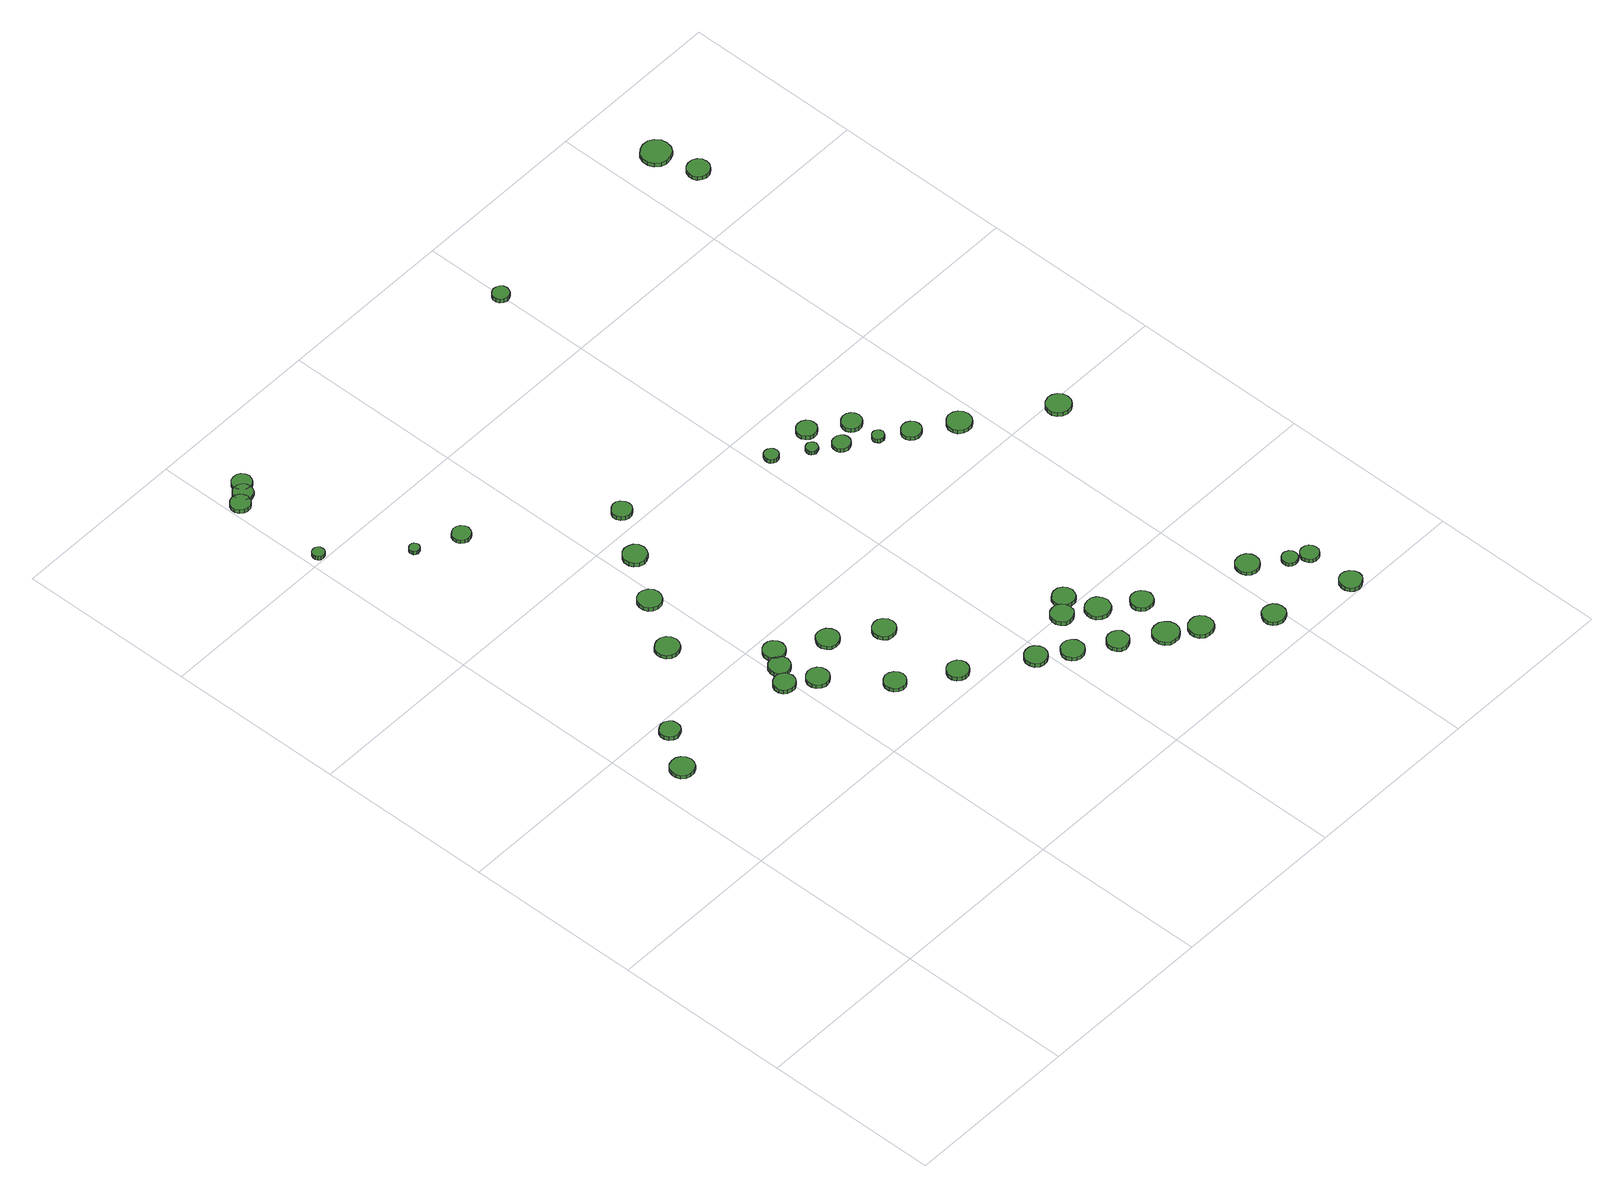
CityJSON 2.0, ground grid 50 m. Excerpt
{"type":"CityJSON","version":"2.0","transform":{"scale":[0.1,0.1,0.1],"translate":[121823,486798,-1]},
"CityObjects":{
"tree1":{"type":"SolitaryVegetationObject","attributes":{"function":"something"},"geometry":[{"type":"MultiSurface","lod":"1","boundaries":[[[0,1,2,3,4,5,6,7,8,9,10,11,12,13,14]],[[15,16,17,18,19,20,21,22,23,24,25,26,27,28,29]],[[0,29,28,1]],[[1,28,27,2]],[[2,27,26,3]],[[3,26,25,4]],[[4,25,24,5]],[[5,24,23,6]],[[6,23,22,7]],[[7,22,21,8]],[[8,21,20,9]],[[9,20,19,10]],[[10,19,18,11]],[[11,18,17,12]],[[12,17,16,13]],[[13,16,15,14]],[[14,15,29,0]]]}]},
"tree2":{"type":"SolitaryVegetationObject","attributes":{"function":"something"},"geometry":[{"type":"MultiSurface","lod":"1","boundaries":[[[30,31,32,33,34,35,36,37,38,39,40,41,42,43,44]],[[45,46,47,48,49,50,51,52,53,54,55,56,57,58,59]],[[30,59,58,31]],[[31,58,57,32]],[[32,57,56,33]],[[33,56,55,34]],[[34,55,54,35]],[[35,54,53,36]],[[36,53,52,37]],[[37,52,51,38]],[[38,51,50,39]],[[39,50,49,40]],[[40,49,48,41]],[[41,48,47,42]],[[42,47,46,43]],[[43,46,45,44]],[[44,45,59,30]]]}]},
"tree3":{"type":"SolitaryVegetationObject","attributes":{"function":"something"},"geometry":[{"type":"MultiSurface","lod":"1","boundaries":[[[60,61,62,63,64,65,66,67,68,69,70,71,72,73,74]],[[75,76,77,78,79,80,81,82,83,84,85,86,87,88,89]],[[60,89,88,61]],[[61,88,87,62]],[[62,87,86,63]],[[63,86,85,64]],[[64,85,84,65]],[[65,84,83,66]],[[66,83,82,67]],[[67,82,81,68]],[[68,81,80,69]],[[69,80,79,70]],[[70,79,78,71]],[[71,78,77,72]],[[72,77,76,73]],[[73,76,75,74]],[[74,75,89,60]]]}]},
"tree4":{"type":"SolitaryVegetationObject","attributes":{"function":"something"},"geometry":[{"type":"MultiSurface","lod":"1","boundaries":[[[90,91,92,93,94,95,96,97,98,99,100,101,102,103,104]],[[105,106,107,108,109,110,111,112,113,114,115,116,117,118,119]],[[90,119,118,91]],[[91,118,117,92]],[[92,117,116,93]],[[93,116,115,94]],[[94,115,114,95]],[[95,114,113,96]],[[96,113,112,97]],[[97,112,111,98]],[[98,111,110,99]],[[99,110,109,100]],[[100,109,108,101]],[[101,108,107,102]],[[102,107,106,103]],[[103,106,105,104]],[[104,105,119,90]]]}]},
"tree5":{"type":"SolitaryVegetationObject","attributes":{"function":"something"},"geometry":[{"type":"MultiSurface","lod":"1","boundaries":[[[120,121,122,123,124,125,126,127,128,129,130,131,132,133,134]],[[135,136,137,138,139,140,141,142,143,144,145,146,147,148,149]],[[120,149,148,121]],[[121,148,147,122]],[[122,147,146,123]],[[123,146,145,124]],[[124,145,144,125]],[[125,144,143,126]],[[126,143,142,127]],[[127,142,141,128]],[[128,141,140,129]],[[129,140,139,130]],[[130,139,138,131]],[[131,138,137,132]],[[132,137,136,133]],[[133,136,135,134]],[[134,135,149,120]]]}]},
"tree6":{"type":"SolitaryVegetationObject","attributes":{"function":"something"},"geometry":[{"type":"MultiSurface","lod":"1","boundaries":[[[150,151,152,153,154,155,156,157,158,159,160,161,162,163,164]],[[165,166,167,168,169,170,171,172,173,174,175,176,177,178,179]],[[150,179,178,151]],[[151,178,177,152]],[[152,177,176,153]],[[153,176,175,154]],[[154,175,174,155]],[[155,174,173,156]],[[156,173,172,157]],[[157,172,171,158]],[[158,171,170,159]],[[159,170,169,160]],[[160,169,168,161]],[[161,168,167,162]],[[162,167,166,163]],[[163,166,165,164]],[[164,165,179,150]]]}]},
"tree7":{"type":"SolitaryVegetationObject","attributes":{"function":"something"},"geometry":[{"type":"MultiSurface","lod":"1","boundaries":[[[180,181,182,183,184,185,186,187,188,189,190,191,192,193,194]],[[195,196,197,198,199,200,201,202,203,204,205,206,207,208,209]],[[180,209,208,181]],[[181,208,207,182]],[[182,207,206,183]],[[183,206,205,184]],[[184,205,204,185]],[[185,204,203,186]],[[186,203,202,187]],[[187,202,201,188]],[[188,201,200,189]],[[189,200,199,190]],[[190,199,198,191]],[[191,198,197,192]],[[192,197,196,193]],[[193,196,195,194]],[[194,195,209,180]]]}]},
"tree8":{"type":"SolitaryVegetationObject","attributes":{"function":"something"},"geometry":[{"type":"MultiSurface","lod":"1","boundaries":[[[210,211,212,213,214,215,216,217,218,219,220,221,222,223,224]],[[225,226,227,228,229,230,231,232,233,234,235,236,237,238,239]],[[210,239,238,211]],[[211,238,237,212]],[[212,237,236,213]],[[213,236,235,214]],[[214,235,234,215]],[[215,234,233,216]],[[216,233,232,217]],[[217,232,231,218]],[[218,231,230,219]],[[219,230,229,220]],[[220,229,228,221]],[[221,228,227,222]],[[222,227,226,223]],[[223,226,225,224]],[[224,225,239,210]]]}]},
"tree9":{"type":"SolitaryVegetationObject","attributes":{"function":"something"},"geometry":[{"type":"MultiSurface","lod":"1","boundaries":[[[240,241,242,243,244,245,246,247,248,249,250,251,252,253,254]],[[255,256,257,258,259,260,261,262,263,264,265,266,267,268,269]],[[240,269,268,241]],[[241,268,267,242]],[[242,267,266,243]],[[243,266,265,244]],[[244,265,264,245]],[[245,264,263,246]],[[246,263,262,247]],[[247,262,261,248]],[[248,261,260,249]],[[249,260,259,250]],[[250,259,258,251]],[[251,258,257,252]],[[252,257,256,253]],[[253,256,255,254]],[[254,255,269,240]]]}]},
"tree10":{"type":"SolitaryVegetationObject","attributes":{"function":"something"},"geometry":[{"type":"MultiSurface","lod":"1","boundaries":[[[270,271,272,273,274,275,276,277,278,279,280,281,282,283,284]],[[285,286,287,288,289,290,291,292,293,294,295,296,297,298,299]],[[270,299,298,271]],[[271,298,297,272]],[[272,297,296,273]],[[273,296,295,274]],[[274,295,294,275]],[[275,294,293,276]],[[276,293,292,277]],[[277,292,291,278]],[[278,291,290,279]],[[279,290,289,280]],[[280,289,288,281]],[[281,288,287,282]],[[282,287,286,283]],[[283,286,285,284]],[[284,285,299,270]]]}]},
"tree11":{"type":"SolitaryVegetationObject","attributes":{"function":"something"},"geometry":[{"type":"MultiSurface","lod":"1","boundaries":[[[300,301,302,303,304,305,306,307,308,309,310,311,312,313,314]],[[315,316,317,318,319,320,321,322,323,324,325,326,327,328,329]],[[300,329,328,301]],[[301,328,327,302]],[[302,327,326,303]],[[303,326,325,304]],[[304,325,324,305]],[[305,324,323,306]],[[306,323,322,307]],[[307,322,321,308]],[[308,321,320,309]],[[309,320,319,310]],[[310,319,318,311]],[[311,318,317,312]],[[312,317,316,313]],[[313,316,315,314]],[[314,315,329,300]]]}]},
"tree12":{"type":"SolitaryVegetationObject","attributes":{"function":"something"},"geometry":[{"type":"MultiSurface","lod":"1","boundaries":[[[330,331,332,333,334,335,336,337,338,339,340,341,342,343,344]],[[345,346,347,348,349,350,351,352,353,354,355,356,357,358,359]],[[330,359,358,331]],[[331,358,357,332]],[[332,357,356,333]],[[333,356,355,334]],[[334,355,354,335]],[[335,354,353,336]],[[336,353,352,337]],[[337,352,351,338]],[[338,351,350,339]],[[339,350,349,340]],[[340,349,348,341]],[[341,348,347,342]],[[342,347,346,343]],[[343,346,345,344]],[[344,345,359,330]]]}]},
"tree13":{"type":"SolitaryVegetationObject","attributes":{"function":"something"},"geometry":[{"type":"MultiSurface","lod":"1","boundaries":[[[360,361,362,363,364,365,366,367,368,369,370,371,372,373,374]],[[375,376,377,378,379,380,381,382,383,384,385,386,387,388,389]],[[360,389,388,361]],[[361,388,387,362]],[[362,387,386,363]],[[363,386,385,364]],[[364,385,384,365]],[[365,384,383,366]],[[366,383,382,367]],[[367,382,381,368]],[[368,381,380,369]],[[369,380,379,370]],[[370,379,378,371]],[[371,378,377,372]],[[372,377,376,373]],[[373,376,375,374]],[[374,375,389,360]]]}]},
"tree14":{"type":"SolitaryVegetationObject","attributes":{"function":"something"},"geometry":[{"type":"MultiSurface","lod":"1","boundaries":[[[390,391,392,393,394,395,396,397,398,399,400,401,402,403,404]],[[405,406,407,408,409,410,411,412,413,414,415,416,417,418,419]],[[390,419,418,391]],[[391,418,417,392]],[[392,417,416,393]],[[393,416,415,394]],[[394,415,414,395]],[[395,414,413,396]],[[396,413,412,397]],[[397,412,411,398]],[[398,411,410,399]],[[399,410,409,400]],[[400,409,408,401]],[[401,408,407,402]],[[402,407,406,403]],[[403,406,405,404]],[[404,405,419,390]]]}]},
"tree15":{"type":"SolitaryVegetationObject","attributes":{"function":"something"},"geometry":[{"type":"MultiSurface","lod":"1","boundaries":[[[420,421,422,423,424,425,426,427,428,429,430,431,432,433,434]],[[435,436,437,438,439,440,441,442,443,444,445,446,447,448,449]],[[420,449,448,421]],[[421,448,447,422]],[[422,447,446,423]],[[423,446,445,424]],[[424,445,444,425]],[[425,444,443,426]],[[426,443,442,427]],[[427,442,441,428]],[[428,441,440,429]],[[429,440,439,430]],[[430,439,438,431]],[[431,438,437,432]],[[432,437,436,433]],[[433,436,435,434]],[[434,435,449,420]]]}]},
"tree16":{"type":"SolitaryVegetationObject","attributes":{"function":"something"},"geometry":[{"type":"MultiSurface","lod":"1","boundaries":[[[450,451,452,453,454,455,456,457,458,459,460,461,462,463,464]],[[465,466,467,468,469,470,471,472,473,474,475,476,477,478,479]],[[450,479,478,451]],[[451,478,477,452]],[[452,477,476,453]],[[453,476,475,454]],[[454,475,474,455]],[[455,474,473,456]],[[456,473,472,457]],[[457,472,471,458]],[[458,471,470,459]],[[459,470,469,460]],[[460,469,468,461]],[[461,468,467,462]],[[462,467,466,463]],[[463,466,465,464]],[[464,465,479,450]]]}]},
"tree17":{"type":"SolitaryVegetationObject","attributes":{"function":"something"},"geometry":[{"type":"MultiSurface","lod":"1","boundaries":[[[480,481,482,483,484,485,486,487,488,489,490,491,492,493,494]],[[495,496,497,498,499,500,501,502,503,504,505,506,507,508,509]],[[480,509,508,481]],[[481,508,507,482]],[[482,507,506,483]],[[483,506,505,484]],[[484,505,504,485]],[[485,504,503,486]],[[486,503,502,487]],[[487,502,501,488]],[[488,501,500,489]],[[489,500,499,490]],[[490,499,498,491]],[[491,498,497,492]],[[492,497,496,493]],[[493,496,495,494]],[[494,495,509,480]]]}]},
"tree18":{"type":"SolitaryVegetationObject","attributes":{"function":"something"},"geometry":[{"type":"MultiSurface","lod":"1","boundaries":[[[510,511,512,513,514,515,516,517,518,519,520,521,522,523,524]],[[525,526,527,528,529,530,531,532,533,534,535,536,537,538,539]],[[510,539,538,511]],[[511,538,537,512]],[[512,537,536,513]],[[513,536,535,514]],[[514,535,534,515]],[[515,534,533,516]],[[516,533,532,517]],[[517,532,531,518]],[[518,531,530,519]],[[519,530,529,520]],[[520,529,528,521]],[[521,528,527,522]],[[522,527,526,523]],[[523,526,525,524]],[[524,525,539,510]]]}]},
"tree19":{"type":"SolitaryVegetationObject","attributes":{"function":"something"},"geometry":[{"type":"MultiSurface","lod":"1","boundaries":[[[540,541,542,543,544,545,546,547,548,549,550,551,552,553,554]],[[555,556,557,558,559,560,561,562,563,564,565,566,567,568,569]],[[540,569,568,541]],[[541,568,567,542]],[[542,567,566,543]],[[543,566,565,544]],[[544,565,564,545]],[[545,564,563,546]],[[546,563,562,547]],[[547,562,561,548]],[[548,561,560,549]],[[549,560,559,550]],[[550,559,558,551]],[[551,558,557,552]],[[552,557,556,553]],[[553,556,555,554]],[[554,555,569,540]]]}]},
"tree20":{"type":"SolitaryVegetationObject","attributes":{"function":"something"},"geometry":[{"type":"MultiSurface","lod":"1","boundaries":[[[570,571,572,573,574,575,576,577,578,579,580,581,582,583,584]],[[585,586,587,588,589,590,591,592,593,594,595,596,597,598,599]],[[570,599,598,571]],[[571,598,597,572]],[[572,597,596,573]],[[573,596,595,574]],[[574,595,594,575]],[[575,594,593,576]],[[576,593,592,577]],[[577,592,591,578]],[[578,591,590,579]],[[579,590,589,580]],[[580,589,588,581]],[[581,588,587,582]],[[582,587,586,583]],[[583,586,585,584]],[[584,585,599,570]]]}]},
"tree21":{"type":"SolitaryVegetationObject","attributes":{"function":"something"},"geometry":[{"type":"MultiSurface","lod":"1","boundaries":[[[600,601,602,603,604,605,606,607,608,609,610,611,612,613,614]],[[615,616,617,618,619,620,621,622,623,624,625,626,627,628,629]],[[600,629,628,601]],[[601,628,627,602]],[[602,627,626,603]],[[603,626,625,604]],[[604,625,624,605]],[[605,624,623,606]],[[606,623,622,607]],[[607,622,621,608]],[[608,621,620,609]],[[609,620,619,610]],[[610,619,618,611]],[[611,618,617,612]],[[612,617,616,613]],[[613,616,615,614]],[[614,615,629,600]]]}]},
"tree22":{"type":"SolitaryVegetationObject","attributes":{"function":"something"},"geometry":[{"type":"MultiSurface","lod":"1","boundaries":[[[630,631,632,633,634,635,636,637,638,639,640,641,642,643,644]],[[645,646,647,648,649,650,651,652,653,654,655,656,657,658,659]],[[630,659,658,631]],[[631,658,657,632]],[[632,657,656,633]],[[633,656,655,634]],[[634,655,654,635]],[[635,654,653,636]],[[636,653,652,637]],[[637,652,651,638]],[[638,651,650,639]],[[639,650,649,640]],[[640,649,648,641]],[[641,648,647,642]],[[642,647,646,643]],[[643,646,645,644]],[[644,645,659,630]]]}]},
"tree23":{"type":"SolitaryVegetationObject","attributes":{"function":"something"},"geometry":[{"type":"MultiSurface","lod":"1","boundaries":[[[660,661,662,663,664,665,666,667,668,669,670,671,672,673,674]],[[675,676,677,678,679,680,681,682,683,684,685,686,687,688,689]],[[660,689,688,661]],[[661,688,687,662]],[[662,687,686,663]],[[663,686,685,664]],[[664,685,684,665]],[[665,684,683,666]],[[666,683,682,667]],[[667,682,681,668]],[[668,681,680,669]],[[669,680,679,670]],[[670,679,678,671]],[[671,678,677,672]],[[672,677,676,673]],[[673,676,675,674]],[[674,675,689,660]]]}]},
"tree24":{"type":"SolitaryVegetationObject","attributes":{"function":"something"},"geometry":[{"type":"MultiSurface","lod":"1","boundaries":[[[690,691,692,693,694,695,696,697,698,699,700,701,702,703,704]],[[705,706,707,708,709,710,711,712,713,714,715,716,717,718,719]],[[690,719,718,691]],[[691,718,717,692]],[[692,717,716,693]],[[693,716,715,694]],[[694,715,714,695]],[[695,714,713,696]],[[696,713,712,697]],[[697,712,711,698]],[[698,711,710,699]],[[699,710,709,700]],[[700,709,708,701]],[[701,708,707,702]],[[702,707,706,703]],[[703,706,705,704]],[[704,705,719,690]]]}]},
"tree25":{"type":"SolitaryVegetationObject","attributes":{"function":"something"},"geometry":[{"type":"MultiSurface","lod":"1","boundaries":[[[720,721,722,723,724,725,726,727,728,729,730,731,732,733,734]],[[735,736,737,738,739,740,741,742,743,744,745,746,747,748,749]],[[720,749,748,721]],[[721,748,747,722]],[[722,747,746,723]],[[723,746,745,724]],[[724,745,744,725]],[[725,744,743,726]],[[726,743,742,727]],[[727,742,741,728]],[[728,741,740,729]],[[729,740,739,730]],[[730,739,738,731]],[[731,738,737,732]],[[732,737,736,733]],[[733,736,735,734]],[[734,735,749,720]]]}]},
"tree26":{"type":"SolitaryVegetationObject","attributes":{"function":"something"},"geometry":[{"type":"MultiSurface","lod":"1","boundaries":[[[750,751,752,753,754,755,756,757,758,759,760,761,762,763,764]],[[765,766,767,768,769,770,771,772,773,774,775,776,777,778,779]],[[750,779,778,751]],[[751,778,777,752]],[[752,777,776,753]],[[753,776,775,754]],[[754,775,774,755]],[[755,774,773,756]],[[756,773,772,757]],[[757,772,771,758]],[[758,771,770,759]],[[759,770,769,760]],[[760,769,768,761]],[[761,768,767,762]],[[762,767,766,763]],[[763,766,765,764]],[[764,765,779,750]]]}]},
"tree27":{"type":"SolitaryVegetationObject","attributes":{"function":"something"},"geometry":[{"type":"MultiSurface","lod":"1","boundaries":[[[780,781,782,783,784,785,786,787,788,789,790,791,792,793,794]],[[795,796,797,798,799,800,801,802,803,804,805,806,807,808,809]],[[780,809,808,781]],[[781,808,807,782]],[[782,807,806,783]],[[783,806,805,784]],[[784,805,804,785]],[[785,804,803,786]],[[786,803,802,787]],[[787,802,801,788]],[[788,801,800,789]],[[789,800,799,790]],[[790,799,798,791]],[[791,798,797,792]],[[792,797,796,793]],[[793,796,795,794]],[[794,795,809,780]]]}]},
"tree28":{"type":"SolitaryVegetationObject","attributes":{"function":"something"},"geometry":[{"type":"MultiSurface","lod":"1","boundaries":[[[810,811,812,813,814,815,816,817,818,819,820,821,822,823,824]],[[825,826,827,828,829,830,831,832,833,834,835,836,837,838,839]],[[810,839,838,811]],[[811,838,837,812]],[[812,837,836,813]],[[813,836,835,814]],[[814,835,834,815]],[[815,834,833,816]],[[816,833,832,817]],[[817,832,831,818]],[[818,831,830,819]],[[819,830,829,820]],[[820,829,828,821]],[[821,828,827,822]],[[822,827,826,823]],[[823,826,825,824]],[[824,825,839,810]]]}]},
"tree29":{"type":"SolitaryVegetationObject","attributes":{"function":"something"},"geometry":[{"type":"MultiSurface","lod":"1","boundaries":[[[840,841,842,843,844,845,846,847,848,849,850,851,852,853,854]],[[855,856,857,858,859,860,861,862,863,864,865,866,867,868,869]],[[840,869,868,841]],[[841,868,867,842]],[[842,867,866,843]],[[843,866,865,844]],[[844,865,864,845]],[[845,864,863,846]],[[846,863,862,847]],[[847,862,861,848]],[[848,861,860,849]],[[849,860,859,850]],[[850,859,858,851]],[[851,858,857,852]],[[852,857,856,853]],[[853,856,855,854]],[[854,855,869,840]]]}]},
"tree30":{"type":"SolitaryVegetationObject","attributes":{"function":"something"},"geometry":[{"type":"MultiSurface","lod":"1","boundaries":[[[870,871,872,873,874,875,876,877,878,879,880,881,882,883,884]],[[885,886,887,888,889,890,891,892,893,894,895,896,897,898,899]],[[870,899,898,871]],[[871,898,897,872]],[[872,897,896,873]],[[873,896,895,874]],[[874,895,894,875]],[[875,894,893,876]],[[876,893,892,877]],[[877,892,891,878]],[[878,891,890,879]],[[879,890,889,880]],[[880,889,888,881]],[[881,888,887,882]],[[882,887,886,883]],[[883,886,885,884]],[[884,885,899,870]]]}]},
"tree31":{"type":"SolitaryVegetationObject","attributes":{"function":"something"},"geometry":[{"type":"MultiSurface","lod":"1","boundaries":[[[900,901,902,903,904,905,906,907,908,909,910,911,912,913,914]],[[915,916,917,918,919,920,921,922,923,924,925,926,927,928,929]],[[900,929,928,901]],[[901,928,927,902]],[[902,927,926,903]],[[903,926,925,904]],[[904,925,924,905]],[[905,924,923,906]],[[906,923,922,907]],[[907,922,921,908]],[[908,921,920,909]],[[909,920,919,910]],[[910,919,918,911]],[[911,918,917,912]],[[912,917,916,913]],[[913,916,915,914]],[[914,915,929,900]]]}]},
"tree32":{"type":"SolitaryVegetationObject","attributes":{"function":"something"},"geometry":[{"type":"MultiSurface","lod":"1","boundaries":[[[930,931,932,933,934,935,936,937,938,939,940,941,942,943,944]],[[945,946,947,948,949,950,951,952,953,954,955,956,957,958,959]],[[930,959,958,931]],[[931,958,957,932]],[[932,957,956,933]],[[933,956,955,934]],[[934,955,954,935]],[[935,954,953,936]],[[936,953,952,937]],[[937,952,951,938]],[[938,951,950,939]],[[939,950,949,940]],[[940,949,948,941]],[[941,948,947,942]],[[942,947,946,943]],[[943,946,945,944]],[[944,945,959,930]]]}]},
"tree33":{"type":"SolitaryVegetationObject","attributes":{"function":"something"},"geometry":[{"type":"MultiSurface","lod":"1","boundaries":[[[960,961,962,963,964,965,966,967,968,969,970,971,972,973,974]],[[975,976,977,978,979,980,981,982,983,984,985,986,987,988,989]],[[960,989,988,961]],[[961,988,987,962]],[[962,987,986,963]],[[963,986,985,964]],[[964,985,984,965]],[[965,984,983,966]],[[966,983,982,967]],[[967,982,981,968]],[[968,981,980,969]],[[969,980,979,970]],[[970,979,978,971]],[[971,978,977,972]],[[972,977,976,973]],[[973,976,975,974]],[[974,975,989,960]]]}]},
"tree34":{"type":"SolitaryVegetationObject","attributes":{"function":"something"},"geometry":[{"type":"MultiSurface","lod":"1","boundaries":[[[990,991,992,993,994,995,996,997,998,999,1000,1001,1002,1003,1004]],[[1005,1006,1007,1008,1009,1010,1011,1012,1013,1014,1015,1016,1017,1018,1019]],[[990,1019,1018,991]],[[991,1018,1017,992]],[[992,1017,1016,993]],[[993,1016,1015,994]],[[994,1015,1014,995]],[[995,1014,1013,996]],[[996,1013,1012,997]],[[997,1012,1011,998]],[[998,1011,1010,999]],[[999,1010,1009,1000]],[[1000,1009,1008,1001]],[[1001,1008,1007,1002]],[[1002,1007,1006,1003]],[[1003,1006,1005,1004]],[[1004,1005,1019,990]]]}]},
"tree35":{"type":"SolitaryVegetationObject","attributes":{"function":"something"},"geometry":[{"type":"MultiSurface","lod":"1","boundaries":[[[1020,1021,1022,1023,1024,1025,1026,1027,1028,1029,1030,1031,1032,1033,1034]],[[1035,1036,1037,1038,1039,1040,1041,1042,1043,1044,1045,1046,1047,1048,1049]],[[1020,1049,1048,1021]],[[1021,1048,1047,1022]],[[1022,1047,1046,1023]],[[1023,1046,1045,1024]],[[1024,1045,1044,1025]],[[1025,1044,1043,1026]],[[1026,1043,1042,1027]],[[1027,1042,1041,1028]],[[1028,1041,1040,1029]],[[1029,1040,1039,1030]],[[1030,1039,1038,1031]],[[1031,1038,1037,1032]],[[1032,1037,1036,1033]],[[1033,1036,1035,1034]],[[1034,1035,1049,1020]]]}]},
"tree36":{"type":"SolitaryVegetationObject","attributes":{"function":"something"},"geometry":[{"type":"MultiSurface","lod":"1","boundaries":[[[1050,1051,1052,1053,1054,1055,1056,1057,1058,1059,1060,1061,1062,1063,1064]],[[1065,1066,1067,1068,1069,1070,1071,1072,1073,1074,1075,1076,1077,1078,1079]],[[1050,1079,1078,1051]],[[1051,1078,1077,1052]],[[1052,1077,1076,1053]],[[1053,1076,1075,1054]],[[1054,1075,1074,1055]],[[1055,1074,1073,1056]],[[1056,1073,1072,1057]],[[1057,1072,1071,1058]],[[1058,1071,1070,1059]],[[1059,1070,1069,1060]],[[1060,1069,1068,1061]],[[1061,1068,1067,1062]],[[1062,1067,1066,1063]],[[1063,1066,1065,1064]],[[1064,1065,1079,1050]]]}]},
"tree37":{"type":"SolitaryVegetationObject","attributes":{"function":"something"},"geometry":[{"type":"MultiSurface","lod":"1","boundaries":[[[1080,1081,1082,1083,1084,1085,1086,1087,1088,1089,1090,1091,1092,1093,1094]],[[1095,1096,1097,1098,1099,1100,1101,1102,1103,1104,1105,1106,1107,1108,1109]],[[1080,1109,1108,1081]],[[1081,1108,1107,1082]],[[1082,1107,1106,1083]],[[1083,1106,1105,1084]],[[1084,1105,1104,1085]],[[1085,1104,1103,1086]],[[1086,1103,1102,1087]],[[1087,1102,1101,1088]],[[1088,1101,1100,1089]],[[1089,1100,1099,1090]],[[1090,1099,1098,1091]],[[1091,1098,1097,1092]],[[1092,1097,1096,1093]],[[1093,1096,1095,1094]],[[1094,1095,1109,1080]]]}]},
"tree38":{"type":"SolitaryVegetationObject","attributes":{"function":"something"},"geometry":[{"type":"MultiSurface","lod":"1","boundaries":[[[1110,1111,1112,1113,1114,1115,1116,1117,1118,1119,1120,1121,1122,1123,1124]],[[1125,1126,1127,1128,1129,1130,1131,1132,1133,1134,1135,1136,1137,1138,1139]],[[1110,1139,1138,1111]],[[1111,1138,1137,1112]],[[1112,1137,1136,1113]],[[1113,1136,1135,1114]],[[1114,1135,1134,1115]],[[1115,1134,1133,1116]],[[1116,1133,1132,1117]],[[1117,1132,1131,1118]],[[1118,1131,1130,1119]],[[1119,1130,1129,1120]],[[1120,1129,1128,1121]],[[1121,1128,1127,1122]],[[1122,1127,1126,1123]],[[1123,1126,1125,1124]],[[1124,1125,1139,1110]]]}]},
"tree39":{"type":"SolitaryVegetationObject","attributes":{"function":"something"},"geometry":[{"type":"MultiSurface","lod":"1","boundaries":[[[1140,1141,1142,1143,1144,1145,1146,1147,1148,1149,1150,1151,1152,1153,1154]],[[1155,1156,1157,1158,1159,1160,1161,1162,1163,1164,1165,1166,1167,1168,1169]],[[1140,1169,1168,1141]],[[1141,1168,1167,1142]],[[1142,1167,1166,1143]],[[1143,1166,1165,1144]],[[1144,1165,1164,1145]],[[1145,1164,1163,1146]],[[1146,1163,1162,1147]],[[1147,1162,1161,1148]],[[1148,1161,1160,1149]],[[1149,1160,1159,1150]],[[1150,1159,1158,1151]],[[1151,1158,1157,1152]],[[1152,1157,1156,1153]],[[1153,1156,1155,1154]],[[1154,1155,1169,1140]]]}]},
"tree40":{"type":"SolitaryVegetationObject","attributes":{"function":"something"},"geometry":[{"type":"MultiSurface","lod":"1","boundaries":[[[1170,1171,1172,1173,1174,1175,1176,1177,1178,1179,1180,1181,1182,1183,1184]],[[1185,1186,1187,1188,1189,1190,1191,1192,1193,1194,1195,1196,1197,1198,1199]],[[1170,1199,1198,1171]],[[1171,1198,1197,1172]],[[1172,1197,1196,1173]],[[1173,1196,1195,1174]],[[1174,1195,1194,1175]],[[1175,1194,1193,1176]],[[1176,1193,1192,1177]],[[1177,1192,1191,1178]],[[1178,1191,1190,1179]],[[1179,1190,1189,1180]],[[1180,1189,1188,1181]],[[1181,1188,1187,1182]],[[1182,1187,1186,1183]],[[1183,1186,1185,1184]],[[1184,1185,1199,1170]]]}]},
"tree41":{"type":"SolitaryVegetationObject","attributes":{"function":"something"},"geometry":[{"type":"MultiSurface","lod":"1","boundaries":[[[1200,1201,1202,1203,1204,1205,1206,1207,1208,1209,1210,1211,1212,1213,1214]],[[1215,1216,1217,1218,1219,1220,1221,1222,1223,1224,1225,1226,1227,1228,1229]],[[1200,1229,1228,1201]],[[1201,1228,1227,1202]],[[1202,1227,1226,1203]],[[1203,1226,1225,1204]],[[1204,1225,1224,1205]],[[1205,1224,1223,1206]],[[1206,1223,1222,1207]],[[1207,1222,1221,1208]],[[1208,1221,1220,1209]],[[1209,1220,1219,1210]],[[1210,1219,1218,1211]],[[1211,1218,1217,1212]],[[1212,1217,1216,1213]],[[1213,1216,1215,1214]],[[1214,1215,1229,1200]]]}]},
"tree42":{"type":"SolitaryVegetationObject","attributes":{"function":"something"},"geometry":[{"type":"MultiSurface","lod":"1","boundaries":[[[1230,1231,1232,1233,1234,1235,1236,1237,1238,1239,1240,1241,1242,1243,1244]],[[1245,1246,1247,1248,1249,1250,1251,1252,1253,1254,1255,1256,1257,1258,1259]],[[1230,1259,1258,1231]],[[1231,1258,1257,1232]],[[1232,1257,1256,1233]],[[1233,1256,1255,1234]],[[1234,1255,1254,1235]],[[1235,1254,1253,1236]],[[1236,1253,1252,1237]],[[1237,1252,1251,1238]],[[1238,1251,1250,1239]],[[1239,1250,1249,1240]],[[1240,1249,1248,1241]],[[1241,1248,1247,1242]],[[1242,1247,1246,1243]],[[1243,1246,1245,1244]],[[1244,1245,1259,1230]]]}]},
"tree43":{"type":"SolitaryVegetationObject","attributes":{"function":"something"},"geometry":[{"type":"MultiSurface","lod":"1","boundaries":[[[1260,1261,1262,1263,1264,1265,1266,1267,1268,1269,1270,1271,1272,1273,1274]],[[1275,1276,1277,1278,1279,1280,1281,1282,1283,1284,1285,1286,1287,1288,1289]],[[1260,1289,1288,1261]],[[1261,1288,1287,1262]],[[1262,1287,1286,1263]],[[1263,1286,1285,1264]],[[1264,1285,1284,1265]],[[1265,1284,1283,1266]],[[1266,1283,1282,1267]],[[1267,1282,1281,1268]],[[1268,1281,1280,1269]],[[1269,1280,1279,1270]],[[1270,1279,1278,1271]],[[1271,1278,1277,1272]],[[1272,1277,1276,1273]],[[1273,1276,1275,1274]],[[1274,1275,1289,1260]]]}]},
"tree44":{"type":"SolitaryVegetationObject","attributes":{"function":"something"},"geometry":[{"type":"MultiSurface","lod":"1","boundaries":[[[1290,1291,1292,1293,1294,1295,1296,1297,1298,1299,1300,1301,1302,1303,1304]],[[1305,1306,1307,1308,1309,1310,1311,1312,1313,1314,1315,1316,1317,1318,1319]],[[1290,1319,1318,1291]],[[1291,1318,1317,1292]],[[1292,1317,1316,1293]],[[1293,1316,1315,1294]],[[1294,1315,1314,1295]],[[1295,1314,1313,1296]],[[1296,1313,1312,1297]],[[1297,1312,1311,1298]],[[1298,1311,1310,1299]],[[1299,1310,1309,1300]],[[1300,1309,1308,1301]],[[1301,1308,1307,1302]],[[1302,1307,1306,1303]],[[1303,1306,1305,1304]],[[1304,1305,1319,1290]]]}]},
"tree45":{"type":"SolitaryVegetationObject","attributes":{"function":"something"},"geometry":[{"type":"MultiSurface","lod":"1","boundaries":[[[1320,1321,1322,1323,1324,1325,1326,1327,1328,1329,1330,1331,1332,1333,1334]],[[1335,1336,1337,1338,1339,1340,1341,1342,1343,1344,1345,1346,1347,1348,1349]],[[1320,1349,1348,1321]],[[1321,1348,1347,1322]],[[1322,1347,1346,1323]],[[1323,1346,1345,1324]],[[1324,1345,1344,1325]],[[1325,1344,1343,1326]],[[1326,1343,1342,1327]],[[1327,1342,1341,1328]],[[1328,1341,1340,1329]],[[1329,1340,1339,1330]],[[1330,1339,1338,1331]],[[1331,1338,1337,1332]],[[1332,1337,1336,1333]],[[1333,1336,1335,1334]],[[1334,1335,1349,1320]]]}]},
"tree46":{"type":"SolitaryVegetationObject","attributes":{"function":"something"},"geometry":[{"type":"MultiSurface","lod":"1","boundaries":[[[1350,1351,1352,1353,1354,1355,1356,1357,1358,1359,1360,1361,1362,1363,1364]],[[1365,1366,1367,1368,1369,1370,1371,1372,1373,1374,1375,1376,1377,1378,1379]],[[1350,1379,1378,1351]],[[1351,1378,1377,1352]],[[1352,1377,1376,1353]],[[1353,1376,1375,1354]],[[1354,1375,1374,1355]],[[1355,1374,1373,1356]],[[1356,1373,1372,1357]],[[1357,1372,1371,1358]],[[1358,1371,1370,1359]],[[1359,1370,1369,1360]],[[1360,1369,1368,1361]],[[1361,1368,1367,1362]],[[1362,1367,1366,1363]],[[1363,1366,1365,1364]],[[1364,1365,1379,1350]]]}]}
},
"vertices":[
[134,855,20],[131,868,20],[123,879,20],[111,886,20],[97,887,20],[84,883,20],[74,874,20],[69,862,20],[69,848,20],[74,835,20],[84,826,20],[97,822,20],[111,823,20],[123,830,20],[131,841,20],[131,841,8],[123,830,8],[111,823,8],[97,822,8],[84,826,8],[74,835,8],[69,848,8],[69,862,8],[74,874,8],[84,883,8],[97,887,8],[111,886,8],[123,879,8],[131,868,8],[134,855,8],
[202,962,20],[200,974,20],[193,983,20],[183,989,20],[172,990,20],[161,986,20],[152,979,20],[147,968,20],[147,956,20],[152,946,20],[161,938,20],[172,934,20],[183,936,20],[193,941,20],[200,951,20],[200,951,8],[193,941,8],[183,936,8],[172,934,8],[161,938,8],[152,946,8],[147,956,8],[147,968,8],[152,979,8],[161,986,8],[172,990,8],[183,989,8],[193,983,8],[200,974,8],[202,962,8],
[51,2018,24],[50,2025,24],[46,2031,24],[40,2034,24],[33,2035,24],[26,2033,24],[21,2028,24],[18,2021,24],[18,2014,24],[21,2008,24],[26,2003,24],[33,2001,24],[40,2002,24],[46,2005,24],[50,2011,24],[50,2011,12],[46,2005,12],[40,2002,12],[33,2001,12],[26,2003,12],[21,2008,12],[18,2014,12],[18,2021,12],[21,2028,12],[26,2033,12],[33,2035,12],[40,2034,12],[46,2031,12],[50,2025,12],[51,2018,12],
[57,2275,26],[54,2286,26],[48,2295,26],[38,2301,26],[26,2302,26],[16,2299,26],[7,2291,26],[2,2281,26],[2,2269,26],[7,2259,26],[16,2251,26],[26,2248,26],[38,2249,26],[48,2255,26],[54,2264,26],[54,2264,14],[48,2255,14],[38,2249,14],[26,2248,14],[16,2251,14],[7,2259,14],[2,2269,14],[2,2281,14],[7,2291,14],[16,2299,14],[26,2302,14],[38,2301,14],[48,2295,14],[54,2286,14],[57,2275,14],
[413,1154,21],[410,1168,21],[402,1179,21],[390,1186,21],[377,1187,21],[364,1183,21],[353,1174,21],[348,1161,21],[348,1148,21],[353,1135,21],[364,1126,21],[377,1122,21],[390,1123,21],[402,1130,21],[410,1141,21],[410,1141,9],[402,1130,9],[390,1123,9],[377,1122,9],[364,1126,9],[353,1135,9],[348,1148,9],[348,1161,9],[353,1174,9],[364,1183,9],[377,1187,9],[390,1186,9],[402,1179,9],[410,1168,9],[413,1154,9],
[515,855,21],[512,868,21],[505,878,21],[494,884,21],[482,885,21],[470,881,21],[461,873,21],[456,862,21],[456,849,21],[461,838,21],[470,830,21],[482,826,21],[494,827,21],[505,833,21],[512,843,21],[512,843,8],[505,833,8],[494,827,8],[482,826,8],[470,830,8],[461,838,8],[456,849,8],[456,862,8],[461,873,8],[470,881,8],[482,885,8],[494,884,8],[505,878,8],[512,868,8],[515,855,8],
[209,1838,42],[207,1844,42],[204,1849,42],[199,1852,42],[192,1852,42],[187,1850,42],[182,1846,42],[180,1841,42],[180,1835,42],[182,1829,42],[187,1825,42],[192,1823,42],[199,1824,42],[204,1827,42],[207,1832,42],[207,1832,30],[204,1827,30],[199,1824,30],[192,1823,30],[187,1825,30],[182,1829,30],[180,1835,30],[180,1841,30],[182,1846,30],[187,1850,30],[192,1852,30],[199,1852,30],[204,1849,30],[207,1844,30],[209,1838,30],
[87,2294,26],[85,2305,26],[78,2314,26],[68,2320,26],[57,2321,26],[46,2318,26],[37,2310,26],[33,2299,26],[33,2288,26],[37,2278,26],[46,2270,26],[57,2266,26],[68,2268,26],[78,2273,26],[85,2283,26],[85,2283,14],[78,2273,14],[68,2268,14],[57,2266,14],[46,2270,14],[37,2278,14],[33,2288,14],[33,2299,14],[37,2310,14],[46,2318,14],[57,2321,14],[68,2320,14],[78,2314,14],[85,2305,14],[87,2294,14],
[112,2319,26],[109,2330,26],[103,2340,26],[93,2345,26],[81,2346,26],[70,2343,26],[62,2335,26],[57,2325,26],[57,2313,26],[62,2303,26],[70,2295,26],[81,2292,26],[93,2293,26],[103,2299,26],[109,2308,26],[109,2308,14],[103,2299,14],[93,2293,14],[81,2292,14],[70,2295,14],[62,2303,14],[57,2313,14],[57,2325,14],[62,2335,14],[70,2343,14],[81,2346,14],[93,2345,14],[103,2340,14],[109,2330,14],[112,2319,14],
[550,903,20],[547,915,20],[540,925,20],[529,932,20],[517,933,20],[505,929,20],[496,921,20],[491,909,20],[491,897,20],[496,885,20],[505,877,20],[517,873,20],[529,875,20],[540,881,20],[547,891,20],[547,891,7],[540,881,7],[529,875,7],[517,873,7],[505,877,7],[496,885,7],[491,897,7],[491,909,7],[496,921,7],[505,929,7],[517,933,7],[529,932,7],[540,925,7],[547,915,7],[550,903,7],
[586,806,20],[584,819,20],[576,829,20],[565,836,20],[552,837,20],[540,833,20],[530,824,20],[525,813,20],[525,800,20],[530,788,20],[540,779,20],[552,775,20],[565,777,20],[576,783,20],[584,793,20],[584,793,8],[576,783,8],[565,777,8],[552,775,8],[540,779,8],[530,788,8],[525,800,8],[525,813,8],[530,824,8],[540,833,8],[552,837,8],[565,836,8],[576,829,8],[584,819,8],[586,806,8],
[581,949,20],[578,961,20],[571,971,20],[560,978,20],[547,979,20],[535,975,20],[526,966,20],[521,955,20],[521,942,20],[526,931,20],[535,922,20],[547,918,20],[560,920,20],[571,926,20],[578,936,20],[578,936,8],[571,926,8],[560,920,8],[547,918,8],[535,922,8],[526,931,8],[521,942,8],[521,955,8],[526,966,8],[535,975,8],[547,979,8],[560,978,8],[571,971,8],[578,961,8],[581,949,8],
[341,1788,34],[338,1798,34],[332,1807,34],[323,1812,34],[312,1814,34],[302,1810,34],[294,1803,34],[290,1793,34],[290,1783,34],[294,1773,34],[302,1766,34],[312,1762,34],[323,1764,34],[332,1769,34],[338,1777,34],[338,1777,22],[332,1769,22],[323,1764,22],[312,1762,22],[302,1766,22],[294,1773,22],[290,1783,22],[290,1793,22],[294,1803,22],[302,1810,22],[312,1814,22],[323,1812,22],[332,1807,22],[338,1798,22],[341,1788,22],
[502,1294,24],[499,1307,24],[491,1318,24],[479,1325,24],[465,1327,24],[452,1322,24],[442,1313,24],[437,1301,24],[437,1287,24],[442,1275,24],[452,1266,24],[465,1261,24],[479,1263,24],[491,1270,24],[499,1281,24],[499,1281,12],[491,1270,12],[479,1263,12],[465,1261,12],[452,1266,12],[442,1275,12],[437,1287,12],[437,1301,12],[442,1313,12],[452,1322,12],[465,1327,12],[479,1325,12],[491,1318,12],[499,1307,12],[502,1294,12],
[705,654,19],[702,666,19],[695,676,19],[684,682,19],[672,684,19],[660,680,19],[651,672,19],[646,660,19],[646,648,19],[651,636,19],[660,628,19],[672,624,19],[684,625,19],[695,632,19],[702,642,19],[702,642,7],[695,632,7],[684,625,7],[672,624,7],[660,628,7],[651,636,7],[646,648,7],[646,660,7],[651,672,7],[660,680,7],[672,684,7],[684,682,7],[695,676,7],[702,666,7],[705,654,7],
[703,877,19],[700,889,19],[692,900,19],[681,906,19],[668,908,19],[655,904,19],[646,895,19],[640,883,19],[640,870,19],[646,858,19],[655,849,19],[668,845,19],[681,847,19],[692,853,19],[700,864,19],[700,864,8],[692,853,8],[681,847,8],[668,845,8],[655,849,8],[646,858,8],[640,870,8],[640,883,8],[646,895,8],[655,904,8],[668,908,8],[681,906,8],[692,900,8],[700,889,8],[703,877,8],
[838,562,20],[835,574,20],[828,584,20],[817,590,20],[805,592,20],[793,588,20],[784,579,20],[779,568,20],[779,556,20],[784,544,20],[793,536,20],[805,532,20],[817,533,20],[828,540,20],[835,550,20],[835,550,7],[828,540,7],[817,533,7],[805,532,7],[793,536,7],[784,544,7],[779,556,7],[779,568,7],[784,579,7],[793,588,7],[805,592,7],[817,590,7],[828,584,7],[835,574,7],[838,562,7],
[587,1419,30],[584,1433,30],[576,1444,30],[564,1450,30],[551,1452,30],[538,1448,30],[528,1438,30],[522,1426,30],[522,1412,30],[528,1400,30],[538,1391,30],[551,1386,30],[564,1388,30],[576,1395,30],[584,1406,30],[584,1406,17],[576,1395,17],[564,1388,17],[551,1386,17],[538,1391,17],[528,1400,17],[522,1412,17],[522,1426,17],[528,1438,17],[538,1448,17],[551,1452,17],[564,1450,17],[576,1444,17],[584,1433,17],[587,1419,17],
[822,793,19],[819,806,19],[812,817,19],[800,824,19],[787,825,19],[774,821,19],[765,812,19],[759,800,19],[759,787,19],[765,775,19],[774,766,19],[787,762,19],[800,763,19],[812,770,19],[819,780,19],[819,780,7],[812,770,7],[800,763,7],[787,762,7],[774,766,7],[765,775,7],[759,787,7],[759,800,7],[765,812,7],[774,821,7],[787,825,7],[800,824,7],[812,817,7],[819,806,7],[822,793,7],
[669,1542,36],[667,1553,36],[660,1563,36],[650,1569,36],[639,1570,36],[628,1566,36],[619,1558,36],[614,1548,36],[614,1536,36],[619,1526,36],[628,1518,36],[639,1514,36],[650,1516,36],[660,1521,36],[667,1531,36],[667,1531,23],[660,1521,23],[650,1516,23],[639,1514,23],[628,1518,23],[619,1526,23],[614,1536,23],[614,1548,23],[619,1558,23],[628,1566,23],[639,1570,23],[650,1569,23],[660,1563,23],[667,1553,23],[669,1542,23],
[1005,448,20],[1002,461,20],[995,471,20],[984,478,20],[971,479,20],[959,475,20],[949,467,20],[944,455,20],[944,442,20],[949,430,20],[959,421,20],[971,418,20],[984,419,20],[995,425,20],[1002,436,20],[1002,436,7],[995,425,7],[984,419,7],[971,418,7],[959,421,7],[949,430,7],[944,442,7],[944,455,7],[949,467,7],[959,475,7],[971,479,7],[984,478,7],[995,471,7],[1002,461,7],[1005,448,7],
[1083,394,19],[1081,407,19],[1073,418,19],[1062,424,19],[1049,426,19],[1036,422,19],[1027,413,19],[1021,401,19],[1021,388,19],[1027,376,19],[1036,367,19],[1049,363,19],[1062,364,19],[1073,371,19],[1081,382,19],[1081,382,7],[1073,371,7],[1062,364,7],[1049,363,7],[1036,367,7],[1027,376,7],[1021,388,7],[1021,401,7],[1027,413,7],[1036,422,7],[1049,426,7],[1062,424,7],[1073,418,7],[1081,407,7],[1083,394,7],
[1180,330,20],[1178,343,20],[1170,353,20],[1160,359,20],[1147,360,20],[1135,356,20],[1126,348,20],[1121,337,20],[1121,324,20],[1126,313,20],[1135,304,20],[1147,300,20],[1160,302,20],[1170,308,20],[1178,318,20],[1178,318,7],[1170,308,7],[1160,302,7],[1147,300,7],[1135,304,7],[1126,313,7],[1121,324,7],[1121,337,7],[1126,348,7],[1135,356,7],[1147,360,7],[1160,359,7],[1170,353,7],[1178,343,7],[1180,330,7],
[1154,494,20],[1152,507,20],[1144,517,20],[1133,524,20],[1120,525,20],[1108,521,20],[1098,512,20],[1093,500,20],[1093,488,20],[1098,476,20],[1108,467,20],[1120,463,20],[1133,465,20],[1144,471,20],[1152,481,20],[1152,481,7],[1144,471,7],[1133,465,7],[1120,463,7],[1108,467,7],[1098,476,7],[1093,488,7],[1093,500,7],[1098,512,7],[1108,521,7],[1120,525,7],[1133,524,7],[1144,517,7],[1152,507,7],[1154,494,7],
[1286,258,19],[1283,273,19],[1274,285,19],[1261,293,19],[1246,294,19],[1232,290,19],[1221,280,19],[1215,266,19],[1215,251,19],[1221,237,19],[1232,227,19],[1246,223,19],[1261,224,19],[1274,232,19],[1283,244,19],[1283,244,8],[1274,232,8],[1261,224,8],[1246,223,8],[1232,227,8],[1221,237,8],[1215,251,8],[1215,266,8],[1221,280,8],[1232,290,8],[1246,294,8],[1261,293,8],[1274,285,8],[1283,273,8],[1286,258,8],
[1201,530,19],[1198,543,19],[1191,553,19],[1180,560,19],[1167,561,19],[1155,557,19],[1145,549,19],[1140,537,19],[1140,524,19],[1145,512,19],[1155,504,19],[1167,500,19],[1180,501,19],[1191,507,19],[1198,518,19],[1198,518,7],[1191,507,7],[1180,501,7],[1167,500,7],[1155,504,7],[1145,512,7],[1140,524,7],[1140,537,7],[1145,549,7],[1155,557,7],[1167,561,7],[1180,560,7],[1191,553,7],[1198,543,7],[1201,530,7],
[1234,442,19],[1231,456,19],[1223,468,19],[1211,475,19],[1197,476,19],[1183,472,19],[1172,463,19],[1167,449,19],[1167,435,19],[1172,422,19],[1183,413,19],[1197,408,19],[1211,410,19],[1223,417,19],[1231,428,19],[1231,428,7],[1223,417,7],[1211,410,7],[1197,408,7],[1183,413,7],[1172,422,7],[1167,435,7],[1167,449,7],[1172,463,7],[1183,472,7],[1197,476,7],[1211,475,7],[1223,468,7],[1231,456,7],[1234,442,7],
[1359,208,19],[1356,221,19],[1348,233,19],[1336,240,19],[1322,241,19],[1308,237,19],[1298,228,19],[1292,215,19],[1292,201,19],[1298,188,19],[1308,179,19],[1322,175,19],[1336,176,19],[1348,183,19],[1356,194,19],[1356,194,7],[1348,183,7],[1336,176,7],[1322,175,7],[1308,179,7],[1298,188,7],[1292,201,7],[1292,215,7],[1298,228,7],[1308,237,7],[1322,241,7],[1336,240,7],[1348,233,7],[1356,221,7],[1359,208,7],
[1323,377,19],[1320,390,19],[1313,400,19],[1302,406,19],[1289,408,19],[1277,404,19],[1268,395,19],[1262,384,19],[1262,371,19],[1268,359,19],[1277,351,19],[1289,347,19],[1302,348,19],[1313,354,19],[1320,365,19],[1320,365,7],[1313,354,7],[1302,348,7],[1289,347,7],[1277,351,7],[1268,359,7],[1262,371,7],[1262,384,7],[1268,395,7],[1277,404,7],[1289,408,7],[1302,406,7],[1313,400,7],[1320,390,7],[1323,377,7],
[1052,1389,34],[1050,1397,34],[1045,1404,34],[1038,1408,34],[1030,1409,34],[1022,1407,34],[1016,1401,34],[1013,1393,34],[1013,1385,34],[1016,1378,34],[1022,1372,34],[1030,1369,34],[1038,1370,34],[1045,1374,34],[1050,1381,34],[1050,1381,21],[1045,1374,21],[1038,1370,21],[1030,1369,21],[1022,1372,21],[1016,1378,21],[1013,1385,21],[1013,1393,21],[1016,1401,21],[1022,1407,21],[1030,1409,21],[1038,1408,21],[1045,1404,21],[1050,1397,21],[1052,1389,21],
[1510,100,18],[1508,113,18],[1500,124,18],[1488,130,18],[1475,132,18],[1462,128,18],[1453,119,18],[1447,107,18],[1447,93,18],[1453,81,18],[1462,72,18],[1475,68,18],[1488,70,18],[1500,76,18],[1508,87,18],[1508,87,7],[1500,76,7],[1488,70,7],[1475,68,7],[1462,72,7],[1453,81,7],[1447,93,7],[1447,107,7],[1453,119,7],[1462,128,7],[1475,132,7],[1488,130,7],[1500,124,7],[1508,113,7],[1510,100,7],
[1136,1331,33],[1134,1338,33],[1130,1343,33],[1124,1347,33],[1117,1347,33],[1111,1345,33],[1105,1341,33],[1103,1334,33],[1103,1327,33],[1105,1321,33],[1111,1316,33],[1117,1314,33],[1124,1315,33],[1130,1318,33],[1134,1324,33],[1134,1324,21],[1130,1318,21],[1124,1315,21],[1117,1314,21],[1111,1316,21],[1105,1321,21],[1103,1327,21],[1103,1334,21],[1105,1341,21],[1111,1345,21],[1117,1347,21],[1124,1347,21],[1130,1343,21],[1134,1338,21],[1136,1331,21],
[1206,1287,32],[1204,1297,32],[1198,1305,32],[1189,1310,32],[1179,1311,32],[1169,1308,32],[1161,1301,32],[1157,1292,32],[1157,1282,32],[1161,1273,32],[1169,1266,32],[1179,1263,32],[1189,1264,32],[1198,1269,32],[1204,1277,32],[1204,1277,20],[1198,1269,20],[1189,1264,20],[1179,1263,20],[1169,1266,20],[1161,1273,20],[1157,1282,20],[1157,1292,20],[1161,1301,20],[1169,1308,20],[1179,1311,20],[1189,1310,20],[1198,1305,20],[1204,1297,20],[1206,1287,20],
[1185,1383,33],[1183,1394,33],[1176,1403,33],[1166,1409,33],[1154,1410,33],[1144,1407,33],[1135,1399,33],[1130,1389,33],[1130,1377,33],[1135,1367,33],[1144,1359,33],[1154,1355,33],[1166,1357,33],[1176,1362,33],[1183,1372,33],[1183,1372,20],[1176,1362,20],[1166,1357,20],[1154,1355,20],[1144,1359,20],[1135,1367,20],[1130,1377,20],[1130,1389,20],[1135,1399,20],[1144,1407,20],[1154,1410,20],[1166,1409,20],[1176,1403,20],[1183,1394,20],[1185,1383,20],
[1278,1235,32],[1276,1242,32],[1272,1248,32],[1266,1251,32],[1260,1252,32],[1253,1250,32],[1248,1245,32],[1245,1239,32],[1245,1232,32],[1248,1226,32],[1253,1221,32],[1260,1219,32],[1266,1219,32],[1272,1223,32],[1276,1229,32],[1276,1229,19],[1272,1223,19],[1266,1219,19],[1260,1219,19],[1253,1221,19],[1248,1226,19],[1245,1232,19],[1245,1239,19],[1248,1245,19],[1253,1250,19],[1260,1252,19],[1266,1251,19],[1272,1248,19],[1276,1242,19],[1278,1235,19],
[1593,263,18],[1591,276,18],[1583,287,18],[1571,294,18],[1558,295,18],[1545,291,18],[1535,282,18],[1530,270,18],[1530,256,18],[1535,244,18],[1545,235,18],[1558,231,18],[1571,232,18],[1583,239,18],[1591,250,18],[1591,250,8],[1583,239,8],[1571,232,8],[1558,231,8],[1545,235,8],[1535,244,8],[1530,256,8],[1530,270,8],[1535,282,8],[1545,291,8],[1558,295,8],[1571,294,8],[1583,287,8],[1591,276,8],[1593,263,8],
[1280,1317,32],[1277,1328,32],[1271,1337,32],[1261,1343,32],[1249,1344,32],[1238,1340,32],[1230,1333,32],[1225,1322,32],[1225,1311,32],[1230,1300,32],[1238,1293,32],[1249,1289,32],[1261,1290,32],[1271,1296,32],[1277,1305,32],[1277,1305,19],[1271,1296,19],[1261,1290,19],[1249,1289,19],[1238,1293,19],[1230,1300,19],[1225,1311,19],[1225,1322,19],[1230,1333,19],[1238,1340,19],[1249,1344,19],[1261,1343,19],[1271,1337,19],[1277,1328,19],[1280,1317,19],
[1020,2266,25],[1018,2276,25],[1012,2284,25],[1004,2288,25],[994,2289,25],[985,2286,25],[978,2280,25],[974,2271,25],[974,2261,25],[978,2253,25],[985,2246,25],[994,2243,25],[1004,2244,25],[1012,2249,25],[1018,2257,25],[1018,2257,12],[1012,2249,12],[1004,2244,12],[994,2243,12],[985,2246,12],[978,2253,12],[974,2261,12],[974,2271,12],[978,2280,12],[985,2286,12],[994,2289,12],[1004,2288,12],[1012,2284,12],[1018,2276,12],[1020,2266,12],
[1358,1186,32],[1356,1197,32],[1349,1206,32],[1339,1212,32],[1328,1213,32],[1317,1210,32],[1308,1202,32],[1303,1192,32],[1303,1180,32],[1308,1170,32],[1317,1162,32],[1328,1158,32],[1339,1160,32],[1349,1165,32],[1356,1175,32],[1356,1175,20],[1349,1165,20],[1339,1160,20],[1328,1158,20],[1317,1162,20],[1308,1170,20],[1303,1180,20],[1303,1192,20],[1308,1202,20],[1317,1210,20],[1328,1213,20],[1339,1212,20],[1349,1206,20],[1356,1197,20],[1358,1186,20],
[1723,33,19],[1720,45,19],[1712,56,19],[1701,62,19],[1689,64,19],[1676,60,19],[1667,51,19],[1662,39,19],[1662,27,19],[1667,15,19],[1676,6,19],[1689,2,19],[1701,4,19],[1712,10,19],[1720,20,19],[1720,20,7],[1712,10,7],[1701,4,7],[1689,2,7],[1676,6,7],[1667,15,7],[1662,27,7],[1662,39,7],[1667,51,7],[1676,60,7],[1689,64,7],[1701,62,7],[1712,56,7],[1720,45,7],[1723,33,7],
[1669,198,18],[1668,207,18],[1662,214,18],[1654,219,18],[1645,220,18],[1636,217,18],[1629,211,18],[1626,203,18],[1626,193,18],[1629,185,18],[1636,179,18],[1645,176,18],[1654,177,18],[1662,181,18],[1668,189,18],[1668,189,8],[1662,181,8],[1654,177,8],[1645,176,8],[1636,179,8],[1629,185,8],[1626,193,8],[1626,203,8],[1629,211,8],[1636,217,8],[1645,220,8],[1654,219,8],[1662,214,8],[1668,207,8],[1669,198,8],
[1717,171,19],[1715,181,19],[1709,190,19],[1700,195,19],[1689,196,19],[1679,193,19],[1672,186,19],[1667,176,19],[1667,166,19],[1672,156,19],[1679,149,19],[1689,146,19],[1700,147,19],[1709,152,19],[1715,161,19],[1715,161,8],[1709,152,8],[1700,147,8],[1689,146,8],[1679,149,8],[1672,156,8],[1667,166,8],[1667,176,8],[1672,186,8],[1679,193,8],[1689,196,8],[1700,195,8],[1709,190,8],[1715,181,8],[1717,171,8],
[1465,1115,33],[1462,1129,33],[1454,1140,33],[1442,1147,33],[1428,1149,33],[1415,1144,33],[1404,1135,33],[1398,1122,33],[1398,1108,33],[1404,1095,33],[1415,1086,33],[1428,1082,33],[1442,1083,33],[1454,1090,33],[1462,1101,33],[1462,1101,21],[1454,1090,21],[1442,1083,21],[1428,1082,21],[1415,1086,21],[1404,1095,21],[1398,1108,21],[1398,1122,21],[1404,1135,21],[1415,1144,21],[1428,1149,21],[1442,1147,21],[1454,1140,21],[1462,1129,21],[1465,1115,21],
[1676,970,32],[1673,984,32],[1665,995,32],[1653,1002,32],[1639,1004,32],[1625,999,32],[1615,990,32],[1609,977,32],[1609,963,32],[1615,950,32],[1625,941,32],[1639,937,32],[1653,938,32],[1665,945,32],[1673,956,32],[1673,956,19],[1665,945,19],[1653,938,19],[1639,937,19],[1625,941,19],[1615,950,19],[1609,963,19],[1609,977,19],[1615,990,19],[1625,999,19],[1639,1004,19],[1653,1002,19],[1665,995,19],[1673,984,19],[1676,970,19],
[1675,2182,24],[1673,2195,24],[1665,2205,24],[1654,2212,24],[1641,2213,24],[1629,2209,24],[1619,2200,24],[1614,2188,24],[1614,2175,24],[1619,2163,24],[1629,2155,24],[1641,2151,24],[1654,2152,24],[1665,2159,24],[1673,2169,24],[1673,2169,12],[1665,2159,12],[1654,2152,12],[1641,2151,12],[1629,2155,12],[1619,2163,12],[1614,2175,12],[1614,2188,12],[1619,2200,12],[1629,2209,12],[1641,2213,12],[1654,2212,12],[1665,2205,12],[1673,2195,12],[1675,2182,12],
[1655,2298,25],[1652,2314,25],[1642,2328,25],[1627,2337,25],[1610,2338,25],[1594,2333,25],[1581,2322,25],[1574,2306,25],[1574,2289,25],[1581,2274,25],[1594,2262,25],[1610,2257,25],[1627,2259,25],[1642,2267,25],[1652,2281,25],[1652,2281,12],[1642,2267,12],[1627,2259,12],[1610,2257,12],[1594,2262,12],[1581,2274,12],[1574,2289,12],[1574,2306,12],[1581,2322,12],[1594,2333,12],[1610,2338,12],[1627,2337,12],[1642,2328,12],[1652,2314,12],[1655,2298,12]
]}
